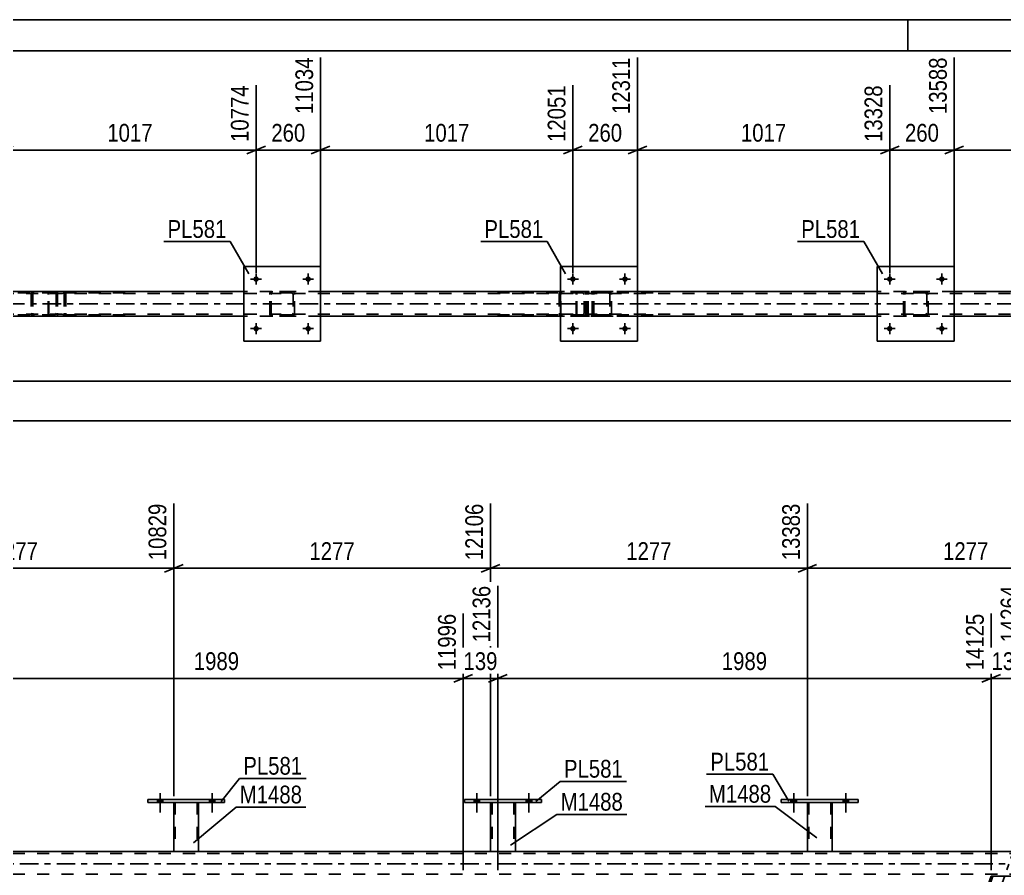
# Model space of a CAD drawing. Header units: millimetres. Extents: x 0 to 841, y 0 to 594.
# Drawn here: x 487.8 to 646.5, y 456 to 594 of the extents above; entities that cross this region are included whole.
import ezdxf

# ---------------------------------------------------------------- set-up
doc = ezdxf.new("R2010")
doc.units = ezdxf.units.MM
doc.linetypes.add('DXK_LINE_DOT2', pattern=[3.9198, 1.9599, -1.9599])
doc.linetypes.add('DXK_LINE_DOT3', pattern=[5.9187, 2.979, -0.9799, 0.9799, -0.9799])
doc.styles.add('Arial Narrow', font='ARIALN.TTF', dxfattribs={"height": 0.2})

# ---------------------------------------------------------------- blocks, each defined once
blk = doc.blocks.new('Unknown-814521729-1135')
at = {"color": 5, "linetype": 'Continuous'}
for p, q in [((841, 594), (0, 594)), ((631, 589), (631, 594)), ((836, 589), (5, 589))]:
    blk.add_line(p, q, dxfattribs=at)
blk = doc.blocks.new('Part-814521729-5058 - 4986')
at = {"color": 7, "linetype": 'DXK_LINE_DOT2'}
for p, q in [((492.38, 549.87), (492.36, 549.69)), ((492.36, 546.65), (492.36, 549.69)), ((492.44, 550.03), (492.38, 549.87)), ((492.52, 550.13), (492.44, 550.03)), ((492.49, 549.69), (492.5, 549.78)), ((492.49, 546.65), (492.49, 549.69)), ((492.5, 549.78), (492.53, 549.86)), ((492.63, 550.17), (492.52, 550.13)), ((492.53, 549.86), (492.58, 549.91)), ((492.58, 549.91), (492.63, 549.93)), ((504.78, 550.17), (492.63, 550.17)), ((504.78, 549.93), (492.63, 549.93)), ((493.9, 549.93), (493.9, 550.17)), ((494.91, 550.13), (494.72, 550.17)), ((494.72, 549.93), (494.82, 549.91)), ((494.82, 549.91), (494.9, 549.86)), ((494.9, 549.86), (494.95, 549.78)), ((494.95, 549.78), (494.97, 549.69)), ((494.97, 549.69), (494.97, 546.65)), ((495.19, 549.82), (495.18, 549.87)), ((495.22, 549.69), (495.19, 549.82)), ((495.22, 549.69), (495.22, 546.65)), ((492.36, 546.65), (492.38, 546.46)), ((492.38, 546.46), (492.44, 546.31)), ((492.44, 546.31), (492.52, 546.2)), ((492.5, 546.55), (492.49, 546.65)), ((492.53, 546.48), (492.5, 546.55)), ((492.52, 546.2), (492.63, 546.17)), ((492.58, 546.42), (492.53, 546.48)), ((492.63, 546.41), (492.58, 546.42)), ((504.78, 546.41), (492.63, 546.41)), ((504.78, 546.17), (492.63, 546.17)), ((493.9, 546.17), (493.9, 546.41)), ((494.82, 546.42), (494.72, 546.41)), ((494.72, 546.17), (494.91, 546.2)), ((494.9, 546.48), (494.82, 546.42)), ((494.95, 546.55), (494.9, 546.48)), ((494.97, 546.65), (494.95, 546.55)), ((495.18, 546.46), (495.2, 546.56)), ((495.2, 546.56), (495.22, 546.65))]:
    blk.add_line(p, q, dxfattribs=at)
blk.add_arc((494.73, 549.67), 0.492, 23.8494, 68.8059, dxfattribs=at)
blk = doc.blocks.new('Part-814521729-5015 - 4986')
at = {"color": 7, "linetype": 'DXK_LINE_DOT2'}
for p, q in [((757.31, 549.85), (94.93, 549.85)), ((536.3, 550.17), (523.9, 550.17)), ((587.38, 550.17), (574.98, 550.17)), ((638.46, 550.17), (626.06, 550.17)), ((757.31, 546.49), (94.93, 546.49)), ((536.3, 546.17), (523.9, 546.17)), ((587.38, 546.17), (574.98, 546.17)), ((638.46, 546.17), (626.06, 546.17))]:
    blk.add_line(p, q, dxfattribs=at)
at = {"color": 2, "linetype": 'Continuous'}
for p, q in [((523.9, 550.17), (485.22, 550.17)), ((574.98, 550.17), (536.3, 550.17)), ((626.06, 550.17), (587.38, 550.17)), ((677.15, 550.17), (638.46, 550.17)), ((523.9, 546.17), (485.22, 546.17)), ((574.98, 546.17), (536.3, 546.17)), ((626.06, 546.17), (587.38, 546.17)), ((677.15, 546.17), (638.46, 546.17))]:
    blk.add_line(p, q, dxfattribs=at)
at = {"color": 7, "linetype": 'DXK_LINE_DOT3'}
blk.add_line((94.93, 548.17), (757.31, 548.17), dxfattribs=at)
blk = doc.blocks.new('Bolt-814521729-5160 - 4986')
at = {"linetype": 'Continuous'}
for points in [[(628.5, 552.17, -1), (627.62, 552.17, -1)], [(636.9, 552.17, -1), (636.02, 552.17, -1)]]:
    blk.add_hatch(color=1, dxfattribs=at).paths.add_polyline_path(points)
at = {"color": 1, "linetype": 'Continuous'}
for p, q in [((628.06, 553.05), (628.06, 551.29)), ((636.46, 553.05), (636.46, 551.29)), ((627.18, 552.17), (628.94, 552.17)), ((635.58, 552.17), (637.34, 552.17))]:
    blk.add_line(p, q, dxfattribs=at)
blk = doc.blocks.new('Bolt-814521729-5163 - 4986')
at = {"linetype": 'Continuous'}
for points in [[(577.42, 544.17, -1), (576.54, 544.17, -1)], [(585.82, 544.17, -1), (584.94, 544.17, -1)]]:
    blk.add_hatch(color=1, dxfattribs=at).paths.add_polyline_path(points)
at = {"color": 1, "linetype": 'Continuous'}
for p, q in [((576.98, 545.05), (576.98, 543.29)), ((585.38, 545.05), (585.38, 543.29)), ((576.1, 544.17), (577.86, 544.17)), ((584.5, 544.17), (586.26, 544.17))]:
    blk.add_line(p, q, dxfattribs=at)
blk = doc.blocks.new('Part-814521729-5085 - 4986')
at = {"color": 7, "linetype": 'DXK_LINE_DOT2'}
for p, q in [((578.53, 550.17), (563.54, 550.17)), ((578.53, 549.93), (563.54, 549.93)), ((574.81, 549.82), (574.78, 549.69)), ((574.78, 549.69), (574.78, 546.65)), ((574.82, 549.87), (574.81, 549.82)), ((575.04, 549.69), (575.06, 549.78)), ((575.04, 546.65), (575.04, 549.69)), ((575.06, 549.78), (575.11, 549.86)), ((575.29, 550.17), (575.1, 550.13)), ((575.11, 549.86), (575.19, 549.91)), ((575.19, 549.91), (575.29, 549.93)), ((578.72, 550.13), (578.53, 550.17)), ((578.53, 549.93), (578.63, 549.91)), ((578.63, 549.91), (578.71, 549.86)), ((578.71, 549.86), (578.76, 549.78)), ((578.76, 549.78), (578.78, 549.69)), ((578.78, 546.65), (578.78, 549.69)), ((579.04, 549.69), (579, 549.87)), ((579.04, 546.65), (579.04, 549.69)), ((578.53, 546.41), (563.54, 546.41)), ((578.53, 546.17), (563.54, 546.17)), ((574.78, 546.65), (574.8, 546.56)), ((574.8, 546.56), (574.82, 546.46)), ((575.06, 546.55), (575.04, 546.65)), ((575.11, 546.48), (575.06, 546.55)), ((575.1, 546.2), (575.29, 546.17)), ((575.19, 546.42), (575.11, 546.48)), ((575.29, 546.41), (575.19, 546.42)), ((578.63, 546.42), (578.53, 546.41)), ((578.53, 546.17), (578.72, 546.2)), ((578.71, 546.48), (578.63, 546.42)), ((578.76, 546.55), (578.71, 546.48)), ((578.78, 546.65), (578.76, 546.55)), ((579, 546.46), (579.04, 546.65))]:
    blk.add_line(p, q, dxfattribs=at)
for centre, start, end in [((575.27, 549.67), 110.7583, 155.68), ((578.55, 549.67), 24.32, 69.2417), ((575.27, 546.67), 204.32, 249.2417), ((578.55, 546.67), 290.7583, 335.68)]:
    blk.add_arc(centre, 0.496, start, end, dxfattribs=at)
blk = doc.blocks.new('Part-814521729-5089 - 4986')
at = {"color": 7, "linetype": 'DXK_LINE_DOT2'}
for p, q in [((577.51, 549.87), (577.49, 549.69)), ((577.49, 546.65), (577.49, 549.69)), ((577.57, 550.03), (577.51, 549.87)), ((577.66, 550.13), (577.57, 550.03)), ((577.63, 549.69), (577.64, 549.78)), ((577.63, 546.65), (577.63, 549.69)), ((577.64, 549.78), (577.67, 549.86)), ((577.76, 550.17), (577.66, 550.13)), ((577.67, 549.86), (577.71, 549.91)), ((577.71, 549.91), (577.76, 549.93)), ((589.92, 550.17), (577.76, 550.17)), ((589.92, 549.93), (577.76, 549.93)), ((579.04, 549.93), (579.04, 550.17)), ((580.05, 550.13), (579.85, 550.17)), ((579.85, 549.93), (579.95, 549.91)), ((579.95, 549.91), (580.03, 549.86)), ((580.03, 549.86), (580.09, 549.78)), ((580.09, 549.78), (580.1, 549.69)), ((580.1, 546.65), (580.1, 549.69)), ((580.36, 549.69), (580.32, 549.87)), ((580.36, 546.65), (580.36, 549.69)), ((577.49, 546.65), (577.51, 546.46)), ((577.51, 546.46), (577.57, 546.31)), ((577.57, 546.31), (577.66, 546.2)), ((577.64, 546.55), (577.63, 546.65)), ((577.67, 546.48), (577.64, 546.55)), ((577.66, 546.2), (577.76, 546.17)), ((577.71, 546.42), (577.67, 546.48)), ((577.76, 546.41), (577.71, 546.42)), ((589.92, 546.41), (577.76, 546.41)), ((589.92, 546.17), (577.76, 546.17)), ((579.04, 546.17), (579.04, 546.41)), ((579.95, 546.42), (579.85, 546.41)), ((579.85, 546.17), (580.05, 546.2)), ((580.03, 546.48), (579.95, 546.42)), ((580.09, 546.55), (580.03, 546.48)), ((580.1, 546.65), (580.09, 546.55)), ((580.32, 546.46), (580.36, 546.65))]:
    blk.add_line(p, q, dxfattribs=at)
for centre, start, end in [((579.87, 549.67), 23.8494, 68.8059), ((579.87, 546.66), 291.1941, 336.1506)]:
    blk.add_arc(centre, 0.492, start, end, dxfattribs=at)
blk = doc.blocks.new('Part-814521729-5098 - 4986')
at = {"color": 7, "linetype": 'DXK_LINE_DOT2'}
for p, q in [((493.39, 550.17), (478.4, 550.17)), ((493.39, 549.93), (478.4, 549.93)), ((489.68, 549.82), (489.65, 549.69)), ((489.65, 549.69), (489.65, 546.65)), ((489.69, 549.87), (489.68, 549.82)), ((489.9, 549.69), (489.92, 549.78)), ((489.9, 549.69), (489.9, 546.65)), ((489.92, 549.78), (489.98, 549.86)), ((490.16, 550.17), (489.96, 550.13)), ((489.98, 549.86), (490.06, 549.91)), ((490.06, 549.91), (490.16, 549.93)), ((493.59, 550.13), (493.39, 550.17)), ((493.39, 549.93), (493.49, 549.91)), ((493.49, 549.91), (493.57, 549.86)), ((493.57, 549.86), (493.63, 549.78)), ((493.63, 549.78), (493.65, 549.69)), ((493.65, 549.69), (493.65, 546.65)), ((493.88, 549.82), (493.87, 549.87)), ((493.9, 549.69), (493.88, 549.82)), ((493.9, 549.69), (493.9, 546.65)), ((493.39, 546.41), (478.4, 546.41)), ((493.39, 546.17), (478.4, 546.17)), ((489.65, 546.65), (489.67, 546.56)), ((489.67, 546.56), (489.69, 546.46)), ((489.92, 546.55), (489.9, 546.65)), ((489.98, 546.48), (489.92, 546.55)), ((489.96, 546.2), (490.16, 546.17)), ((490.06, 546.42), (489.98, 546.48)), ((490.16, 546.41), (490.06, 546.42)), ((493.49, 546.42), (493.39, 546.41)), ((493.39, 546.17), (493.59, 546.2)), ((493.57, 546.48), (493.49, 546.42)), ((493.63, 546.55), (493.57, 546.48)), ((493.65, 546.65), (493.63, 546.55)), ((493.87, 546.46), (493.89, 546.56)), ((493.89, 546.56), (493.9, 546.65))]:
    blk.add_line(p, q, dxfattribs=at)
for centre, start, end in [((490.14, 549.67), 110.7583, 155.68), ((493.41, 549.67), 24.32, 69.2417), ((490.14, 546.67), 204.32, 249.2417)]:
    blk.add_arc(centre, 0.496, start, end, dxfattribs=at)
blk = doc.blocks.new('Part-814521729-5120 - 4986')
at = {"color": 7, "linetype": 'DXK_LINE_DOT2'}
for p, q in [((579.18, 549.69), (579.22, 549.87)), ((579.22, 549.87), (579.18, 549.69)), ((579.18, 546.65), (579.18, 549.69)), ((579.42, 549.69), (579.44, 549.78)), ((579.42, 546.65), (579.42, 549.69)), ((579.44, 549.78), (579.49, 549.86)), ((579.48, 550.13), (579.66, 550.17)), ((579.66, 550.17), (579.48, 550.13)), ((579.49, 549.86), (579.57, 549.91)), ((579.57, 549.91), (579.66, 549.93)), ((582.7, 550.17), (579.66, 550.17)), ((582.7, 549.93), (579.66, 549.93)), ((582.7, 550.17), (582.89, 550.13)), ((582.89, 550.13), (582.7, 550.17)), ((582.7, 549.93), (582.8, 549.91)), ((582.8, 549.91), (582.87, 549.86)), ((582.87, 549.86), (582.93, 549.78)), ((582.93, 549.78), (582.94, 549.69)), ((582.94, 549.69), (582.94, 546.65)), ((583.15, 549.87), (583.18, 549.69)), ((583.18, 549.69), (583.15, 549.87)), ((583.18, 546.65), (583.18, 549.69)), ((579.22, 546.46), (579.18, 546.65)), ((579.18, 546.65), (579.22, 546.46)), ((579.44, 546.55), (579.42, 546.65)), ((579.49, 546.48), (579.44, 546.55)), ((579.66, 546.17), (579.48, 546.2)), ((579.48, 546.2), (579.66, 546.17)), ((579.57, 546.42), (579.49, 546.48)), ((579.66, 546.41), (579.57, 546.42)), ((582.7, 546.41), (579.66, 546.41)), ((582.7, 546.17), (579.66, 546.17)), ((582.8, 546.42), (582.7, 546.41)), ((582.89, 546.2), (582.7, 546.17)), ((582.7, 546.17), (582.89, 546.2)), ((582.87, 546.48), (582.8, 546.42)), ((582.93, 546.55), (582.87, 546.48)), ((582.94, 546.65), (582.93, 546.55)), ((583.18, 546.65), (583.15, 546.46)), ((583.15, 546.46), (583.18, 546.65))]:
    blk.add_line(p, q, dxfattribs=at)
at = {"color": 7, "linetype": 'DXK_LINE_DOT3'}
blk.add_line((581.18, 548.17), (581.18, 548.17), dxfattribs=at)
at = {"color": 7, "linetype": 'DXK_LINE_DOT2'}
for centre, start, end in [((579.66, 549.69), 112.5, 157.5), ((579.66, 549.69), 112.5, 157.5), ((582.7, 549.69), 22.5, 67.5), ((582.7, 549.69), 22.5, 67.5), ((579.66, 546.65), 202.5, 247.5), ((579.66, 546.65), 202.5, 247.5), ((582.7, 546.65), 292.5, 337.5), ((582.7, 546.65), 292.5, 337.5)]:
    blk.add_arc(centre, 0.48, start, end, dxfattribs=at)
blk = doc.blocks.new('Bolt-814521729-5161 - 4986')
at = {"linetype": 'Continuous'}
for points in [[(628.5, 544.17, -1), (627.62, 544.17, -1)], [(636.9, 544.17, -1), (636.02, 544.17, -1)]]:
    blk.add_hatch(color=1, dxfattribs=at).paths.add_polyline_path(points)
at = {"color": 1, "linetype": 'Continuous'}
for p, q in [((628.06, 545.05), (628.06, 543.29)), ((636.46, 545.05), (636.46, 543.29)), ((627.18, 544.17), (628.94, 544.17)), ((635.58, 544.17), (637.34, 544.17))]:
    blk.add_line(p, q, dxfattribs=at)
blk = doc.blocks.new('Part-814521729-5113 - 4986')
at = {"color": 2, "linetype": 'Continuous'}
for p, q in [((626.06, 554.17), (626.06, 542.17)), ((626.06, 554.17), (638.46, 554.17)), ((638.46, 554.17), (638.46, 542.17)), ((626.06, 542.17), (638.46, 542.17))]:
    blk.add_line(p, q, dxfattribs=at)
blk = doc.blocks.new('Part-814521729-5114 - 4986')
at = {"color": 7, "linetype": 'DXK_LINE_DOT2'}
for p, q in [((630.26, 549.69), (630.3, 549.87)), ((630.3, 549.87), (630.26, 549.69)), ((630.26, 546.65), (630.26, 549.69)), ((630.5, 549.69), (630.52, 549.78)), ((630.5, 546.65), (630.5, 549.69)), ((630.52, 549.78), (630.58, 549.86)), ((630.56, 550.13), (630.74, 550.17)), ((630.74, 550.17), (630.56, 550.13)), ((630.58, 549.86), (630.65, 549.91)), ((630.65, 549.91), (630.74, 549.93)), ((633.78, 550.17), (630.74, 550.17)), ((633.78, 549.93), (630.74, 549.93)), ((633.78, 550.17), (633.97, 550.13)), ((633.97, 550.13), (633.78, 550.17)), ((633.78, 549.93), (633.88, 549.91)), ((633.88, 549.91), (633.95, 549.86)), ((633.95, 549.86), (634.01, 549.78)), ((634.01, 549.78), (634.02, 549.69)), ((634.02, 549.69), (634.02, 546.65)), ((634.23, 549.87), (634.26, 549.69)), ((634.26, 549.69), (634.23, 549.87)), ((634.26, 546.65), (634.26, 549.69)), ((630.3, 546.46), (630.26, 546.65)), ((630.26, 546.65), (630.3, 546.46)), ((630.52, 546.55), (630.5, 546.65)), ((630.58, 546.48), (630.52, 546.55)), ((630.74, 546.17), (630.56, 546.2)), ((630.56, 546.2), (630.74, 546.17)), ((630.65, 546.42), (630.58, 546.48)), ((630.74, 546.41), (630.65, 546.42)), ((633.78, 546.41), (630.74, 546.41)), ((633.78, 546.17), (630.74, 546.17)), ((633.88, 546.42), (633.78, 546.41)), ((633.97, 546.2), (633.78, 546.17)), ((633.78, 546.17), (633.97, 546.2)), ((633.95, 546.48), (633.88, 546.42)), ((634.01, 546.55), (633.95, 546.48)), ((634.02, 546.65), (634.01, 546.55)), ((634.26, 546.65), (634.23, 546.46)), ((634.23, 546.46), (634.26, 546.65))]:
    blk.add_line(p, q, dxfattribs=at)
at = {"color": 7, "linetype": 'DXK_LINE_DOT3'}
blk.add_line((632.26, 548.17), (632.26, 548.17), dxfattribs=at)
at = {"color": 7, "linetype": 'DXK_LINE_DOT2'}
for centre, start, end in [((630.74, 549.69), 112.5, 157.5), ((630.74, 549.69), 112.5, 157.5), ((633.78, 549.69), 22.5, 67.5), ((633.78, 549.69), 22.5, 67.5), ((630.74, 546.65), 202.5, 247.5), ((630.74, 546.65), 202.5, 247.5), ((633.78, 546.65), 292.5, 337.5), ((633.78, 546.65), 292.5, 337.5)]:
    blk.add_arc(centre, 0.48, start, end, dxfattribs=at)
blk = doc.blocks.new('Bolt-814521729-5162 - 4986')
at = {"linetype": 'Continuous'}
for points in [[(577.42, 552.17, -1), (576.54, 552.17, -1)], [(585.82, 552.17, -1), (584.94, 552.17, -1)]]:
    blk.add_hatch(color=1, dxfattribs=at).paths.add_polyline_path(points)
at = {"color": 1, "linetype": 'Continuous'}
for p, q in [((576.98, 553.05), (576.98, 551.29)), ((585.38, 553.05), (585.38, 551.29)), ((576.1, 552.17), (577.86, 552.17)), ((584.5, 552.17), (586.26, 552.17))]:
    blk.add_line(p, q, dxfattribs=at)
blk = doc.blocks.new('Part-814521729-5119 - 4986')
at = {"color": 2, "linetype": 'Continuous'}
for p, q in [((574.98, 554.17), (574.98, 542.17)), ((574.98, 554.17), (587.38, 554.17)), ((587.38, 554.17), (587.38, 542.17)), ((574.98, 542.17), (587.38, 542.17))]:
    blk.add_line(p, q, dxfattribs=at)
blk = doc.blocks.new('Part-814521729-5125 - 4986')
at = {"color": 2, "linetype": 'Continuous'}
for p, q in [((523.9, 554.17), (523.9, 542.17)), ((523.9, 554.17), (536.3, 554.17)), ((536.3, 554.17), (536.3, 542.17)), ((523.9, 542.17), (536.3, 542.17))]:
    blk.add_line(p, q, dxfattribs=at)
blk = doc.blocks.new('Part-814521729-5172 - 4986')
at = {"color": 7, "linetype": 'DXK_LINE_DOT2'}
for p, q in [((528.1, 549.69), (528.14, 549.87)), ((528.14, 549.87), (528.1, 549.69)), ((528.1, 546.65), (528.1, 549.69)), ((528.34, 549.69), (528.36, 549.78)), ((528.34, 546.65), (528.34, 549.69)), ((528.36, 549.78), (528.41, 549.86)), ((528.4, 550.13), (528.58, 550.17)), ((528.58, 550.17), (528.4, 550.13)), ((528.41, 549.86), (528.49, 549.91)), ((528.49, 549.91), (528.58, 549.93)), ((531.62, 550.17), (528.58, 550.17)), ((531.62, 549.93), (528.58, 549.93)), ((531.62, 550.17), (531.81, 550.13)), ((531.81, 550.13), (531.62, 550.17)), ((531.62, 549.93), (531.72, 549.91)), ((531.72, 549.91), (531.79, 549.86)), ((531.79, 549.86), (531.85, 549.78)), ((531.85, 549.78), (531.86, 549.69)), ((531.86, 549.69), (531.86, 546.65)), ((532.07, 549.87), (532.1, 549.69)), ((532.1, 549.69), (532.07, 549.87)), ((532.1, 546.65), (532.1, 549.69)), ((528.14, 546.46), (528.1, 546.65)), ((528.1, 546.65), (528.14, 546.46)), ((528.36, 546.55), (528.34, 546.65)), ((528.41, 546.48), (528.36, 546.55)), ((528.58, 546.17), (528.4, 546.2)), ((528.4, 546.2), (528.58, 546.17)), ((528.49, 546.42), (528.41, 546.48)), ((528.58, 546.41), (528.49, 546.42)), ((531.62, 546.41), (528.58, 546.41)), ((531.62, 546.17), (528.58, 546.17)), ((531.72, 546.42), (531.62, 546.41)), ((531.81, 546.2), (531.62, 546.17)), ((531.62, 546.17), (531.81, 546.2)), ((531.79, 546.48), (531.72, 546.42)), ((531.85, 546.55), (531.79, 546.48)), ((531.86, 546.65), (531.85, 546.55)), ((532.1, 546.65), (532.07, 546.46)), ((532.07, 546.46), (532.1, 546.65))]:
    blk.add_line(p, q, dxfattribs=at)
at = {"color": 7, "linetype": 'DXK_LINE_DOT3'}
blk.add_line((530.1, 548.17), (530.1, 548.17), dxfattribs=at)
at = {"color": 7, "linetype": 'DXK_LINE_DOT2'}
for centre, start, end in [((528.58, 549.69), 112.5, 157.5), ((528.58, 549.69), 112.5, 157.5), ((531.62, 549.69), 22.5, 67.5), ((531.62, 549.69), 22.5, 67.5), ((528.58, 546.65), 202.5, 247.5), ((528.58, 546.65), 202.5, 247.5), ((531.62, 546.65), 292.5, 337.5), ((531.62, 546.65), 292.5, 337.5)]:
    blk.add_arc(centre, 0.48, start, end, dxfattribs=at)
blk = doc.blocks.new('Bolt-814521729-5208 - 4986')
at = {"linetype": 'Continuous'}
for points in [[(526.34, 552.17, -1), (525.46, 552.17, -1)], [(534.74, 552.17, -1), (533.86, 552.17, -1)]]:
    blk.add_hatch(color=1, dxfattribs=at).paths.add_polyline_path(points)
at = {"color": 1, "linetype": 'Continuous'}
for p, q in [((525.9, 553.05), (525.9, 551.29)), ((534.3, 553.05), (534.3, 551.29)), ((525.02, 552.17), (526.78, 552.17)), ((533.42, 552.17), (535.18, 552.17))]:
    blk.add_line(p, q, dxfattribs=at)
blk = doc.blocks.new('Bolt-814521729-5209 - 4986')
at = {"linetype": 'Continuous'}
for points in [[(526.34, 544.17, -1), (525.46, 544.17, -1)], [(534.74, 544.17, -1), (533.86, 544.17, -1)]]:
    blk.add_hatch(color=1, dxfattribs=at).paths.add_polyline_path(points)
at = {"color": 1, "linetype": 'Continuous'}
for p, q in [((525.9, 545.05), (525.9, 543.29)), ((534.3, 545.05), (534.3, 543.29)), ((525.02, 544.17), (526.78, 544.17)), ((533.42, 544.17), (535.18, 544.17))]:
    blk.add_line(p, q, dxfattribs=at)
blk = doc.blocks.new('Bolt-814521729-3288 - 3269')
at = {"linetype": 'Continuous'}
for points in [[(612.14, 467.76), (613.02, 467.76), (613.02, 468.24), (612.14, 468.24)], [(620.54, 467.76), (621.42, 467.76), (621.42, 468.24), (620.54, 468.24)]]:
    blk.add_hatch(color=1, dxfattribs=at).paths.add_polyline_path(points)
at = {"color": 1, "linetype": 'Continuous'}
for p, q in [((612.58, 469.24), (612.58, 466.12)), ((620.98, 469.24), (620.98, 466.12)), ((612.14, 468.24), (612.14, 467.76)), ((613.02, 468.24), (613.02, 467.76)), ((620.54, 468.24), (620.54, 467.76)), ((621.42, 468.24), (621.42, 467.76))]:
    blk.add_line(p, q, dxfattribs=at)
blk = doc.blocks.new('Bolt-814521729-3289 - 3269')
at = {"linetype": 'Continuous'}
for points in [[(612.14, 467.76), (613.02, 467.76), (613.02, 468.24), (612.14, 468.24)], [(620.54, 467.76), (621.42, 467.76), (621.42, 468.24), (620.54, 468.24)]]:
    blk.add_hatch(color=1, dxfattribs=at).paths.add_polyline_path(points)
at = {"color": 1, "linetype": 'Continuous'}
for p, q in [((612.58, 469.24), (612.58, 466.12)), ((620.98, 469.24), (620.98, 466.12)), ((612.14, 468.24), (612.14, 467.76)), ((613.02, 468.24), (613.02, 467.76)), ((620.54, 468.24), (620.54, 467.76)), ((621.42, 468.24), (621.42, 467.76))]:
    blk.add_line(p, q, dxfattribs=at)
blk = doc.blocks.new('Bolt-814521729-3290 - 3269')
at = {"linetype": 'Continuous'}
for points in [[(561.06, 467.76), (561.94, 467.76), (561.94, 468.24), (561.06, 468.24)], [(569.46, 467.76), (570.34, 467.76), (570.34, 468.24), (569.46, 468.24)]]:
    blk.add_hatch(color=1, dxfattribs=at).paths.add_polyline_path(points)
at = {"color": 1, "linetype": 'Continuous'}
for p, q in [((561.5, 469.24), (561.5, 466.12)), ((569.9, 469.24), (569.9, 466.12)), ((561.06, 468.24), (561.06, 467.76)), ((561.94, 468.24), (561.94, 467.76)), ((569.46, 468.24), (569.46, 467.76)), ((570.34, 468.24), (570.34, 467.76))]:
    blk.add_line(p, q, dxfattribs=at)
blk = doc.blocks.new('Bolt-814521729-3291 - 3269')
at = {"linetype": 'Continuous'}
for points in [[(561.06, 467.76), (561.94, 467.76), (561.94, 468.24), (561.06, 468.24)], [(569.46, 467.76), (570.34, 467.76), (570.34, 468.24), (569.46, 468.24)]]:
    blk.add_hatch(color=1, dxfattribs=at).paths.add_polyline_path(points)
at = {"color": 1, "linetype": 'Continuous'}
for p, q in [((561.5, 469.24), (561.5, 466.12)), ((569.9, 469.24), (569.9, 466.12)), ((561.06, 468.24), (561.06, 467.76)), ((561.94, 468.24), (561.94, 467.76)), ((569.46, 468.24), (569.46, 467.76)), ((570.34, 468.24), (570.34, 467.76))]:
    blk.add_line(p, q, dxfattribs=at)
blk = doc.blocks.new('Bolt-814521729-3292 - 3269')
at = {"linetype": 'Continuous'}
for points in [[(509.98, 467.76), (510.86, 467.76), (510.86, 468.24), (509.98, 468.24)], [(518.38, 467.76), (519.26, 467.76), (519.26, 468.24), (518.38, 468.24)]]:
    blk.add_hatch(color=1, dxfattribs=at).paths.add_polyline_path(points)
at = {"color": 1, "linetype": 'Continuous'}
for p, q in [((510.42, 469.24), (510.42, 466.12)), ((518.82, 469.24), (518.82, 466.12)), ((509.98, 468.24), (509.98, 467.76)), ((510.86, 468.24), (510.86, 467.76)), ((518.38, 468.24), (518.38, 467.76)), ((519.26, 468.24), (519.26, 467.76))]:
    blk.add_line(p, q, dxfattribs=at)
blk = doc.blocks.new('Bolt-814521729-3293 - 3269')
at = {"linetype": 'Continuous'}
for points in [[(509.98, 467.76), (510.86, 467.76), (510.86, 468.24), (509.98, 468.24)], [(518.38, 467.76), (519.26, 467.76), (519.26, 468.24), (518.38, 468.24)]]:
    blk.add_hatch(color=1, dxfattribs=at).paths.add_polyline_path(points)
at = {"color": 1, "linetype": 'Continuous'}
for p, q in [((510.42, 469.24), (510.42, 466.12)), ((518.82, 469.24), (518.82, 466.12)), ((509.98, 468.24), (509.98, 467.76)), ((510.86, 468.24), (510.86, 467.76)), ((518.38, 468.24), (518.38, 467.76)), ((519.26, 468.24), (519.26, 467.76))]:
    blk.add_line(p, q, dxfattribs=at)
blk = doc.blocks.new('Part-814521729-3419 - 3269')
at = {"color": 2, "linetype": 'Continuous'}
for p, q in [((610.58, 468.24), (622.98, 468.24)), ((610.58, 467.76), (610.58, 468.24)), ((622.98, 467.76), (610.58, 467.76)), ((622.98, 468.24), (622.98, 467.76))]:
    blk.add_line(p, q, dxfattribs=at)
blk = doc.blocks.new('Part-814521729-3424 - 3269')
at = {"color": 2, "linetype": 'Continuous'}
for p, q in [((614.78, 467.76), (614.78, 459.85)), ((618.78, 459.85), (618.78, 467.76)), ((614.78, 459.85), (618.78, 459.85))]:
    blk.add_line(p, q, dxfattribs=at)
at = {"color": 7, "linetype": 'DXK_LINE_DOT2'}
for p, q in [((614.78, 467.76), (618.78, 467.76)), ((614.78, 467.76), (614.78, 467.76)), ((614.78, 467.76), (614.78, 467.76)), ((615.02, 467.76), (615.02, 459.85)), ((618.54, 467.76), (618.54, 459.85)), ((618.78, 467.76), (618.78, 467.76)), ((618.78, 467.76), (618.78, 467.76)), ((618.48, 459.85), (618.52, 459.85)), ((618.48, 459.85), (618.52, 459.85)), ((618.52, 459.85), (618.54, 459.85)), ((618.52, 459.85), (618.54, 459.85))]:
    blk.add_line(p, q, dxfattribs=at)
blk = doc.blocks.new('Part-814521729-3732 - 3269')
at = {"color": 7, "linetype": 'DXK_LINE_DOT3'}
blk.add_line((599.02, 325.23), (649.98, 465.25), dxfattribs=at)
at = {"color": 7, "linetype": 'DXK_LINE_DOT2'}
for p, q in [((644.69, 455.85), (600.57, 334.63)), ((648.43, 455.85), (604.31, 334.63)), ((648.69, 455.85), (647.14, 451.6)), ((600.31, 334.63), (602.07, 339.45)), ((606.32, 339.45), (604.57, 334.63)), ((604.57, 334.63), (600.31, 334.63))]:
    blk.add_line(p, q, dxfattribs=at)
at = {"color": 2, "linetype": 'Continuous'}
for p, q in [((644.43, 455.85), (602.07, 339.45)), ((648.69, 455.85), (644.43, 455.85)), ((647.14, 451.6), (606.32, 339.45))]:
    blk.add_line(p, q, dxfattribs=at)
blk = doc.blocks.new('Part-814521729-3429 - 3269')
at = {"color": 2, "linetype": 'Continuous'}
for p, q in [((559.5, 468.24), (571.9, 468.24)), ((559.5, 467.76), (559.5, 468.24)), ((571.9, 467.76), (559.5, 467.76)), ((571.9, 468.24), (571.9, 467.76))]:
    blk.add_line(p, q, dxfattribs=at)
blk = doc.blocks.new('Part-814521729-3434 - 3269')
at = {"color": 2, "linetype": 'Continuous'}
for p, q in [((563.7, 467.76), (563.7, 459.85)), ((567.7, 459.85), (567.7, 467.76)), ((563.7, 459.85), (567.7, 459.85))]:
    blk.add_line(p, q, dxfattribs=at)
at = {"color": 7, "linetype": 'DXK_LINE_DOT2'}
for p, q in [((563.7, 467.76), (567.7, 467.76)), ((563.7, 467.76), (563.7, 467.76)), ((563.7, 467.76), (563.7, 467.76)), ((563.94, 467.76), (563.94, 459.85)), ((567.46, 467.76), (567.46, 459.85)), ((567.7, 467.76), (567.7, 467.76)), ((567.7, 467.76), (567.7, 467.76)), ((567.4, 459.85), (567.44, 459.85)), ((567.4, 459.85), (567.44, 459.85)), ((567.44, 459.85), (567.46, 459.85)), ((567.44, 459.85), (567.46, 459.85))]:
    blk.add_line(p, q, dxfattribs=at)
blk = doc.blocks.new('Part-814521729-3439 - 3269')
at = {"color": 2, "linetype": 'Continuous'}
for p, q in [((508.42, 468.24), (520.82, 468.24)), ((508.42, 467.76), (508.42, 468.24)), ((520.82, 467.76), (508.42, 467.76)), ((520.82, 468.24), (520.82, 467.76))]:
    blk.add_line(p, q, dxfattribs=at)
blk = doc.blocks.new('Part-814521729-3444 - 3269')
at = {"color": 2, "linetype": 'Continuous'}
for p, q in [((512.62, 467.76), (512.62, 459.85)), ((516.62, 459.85), (516.62, 467.76)), ((512.62, 459.85), (516.62, 459.85))]:
    blk.add_line(p, q, dxfattribs=at)
at = {"color": 7, "linetype": 'DXK_LINE_DOT2'}
for p, q in [((512.62, 467.76), (516.62, 467.76)), ((512.62, 467.76), (512.62, 467.76)), ((512.62, 467.76), (512.62, 467.76)), ((512.86, 467.76), (512.86, 459.85)), ((516.38, 467.76), (516.38, 459.85)), ((516.62, 467.76), (516.62, 467.76)), ((516.62, 467.76), (516.62, 467.76)), ((516.32, 459.85), (516.36, 459.85)), ((516.32, 459.85), (516.36, 459.85)), ((516.36, 459.85), (516.38, 459.85)), ((516.36, 459.85), (516.38, 459.85))]:
    blk.add_line(p, q, dxfattribs=at)
blk = doc.blocks.new('Part-814521729-3675 - 3269')
at = {"color": 7, "linetype": 'DXK_LINE_DOT2'}
for p, q in [((743.42, 459.53), (79.44, 459.53)), ((516.62, 459.85), (512.62, 459.85)), ((567.7, 459.85), (563.7, 459.85)), ((618.78, 459.85), (614.78, 459.85)), ((743.42, 456.17), (79.44, 456.17))]:
    blk.add_line(p, q, dxfattribs=at)
at = {"color": 2, "linetype": 'Continuous'}
for p, q in [((512.62, 459.85), (465.54, 459.85)), ((563.7, 459.85), (516.62, 459.85)), ((614.78, 459.85), (567.7, 459.85)), ((665.86, 459.85), (618.78, 459.85))]:
    blk.add_line(p, q, dxfattribs=at)
at = {"color": 7, "linetype": 'DXK_LINE_DOT3'}
blk.add_line((79.44, 457.85), (743.42, 457.85), dxfattribs=at)
blk = doc.blocks.new('StraightDimension-814521729-5855 - 4986')
at = {"color": 7, "linetype": 'Continuous'}
blk.add_line((94.29, 529.32), (795.07, 529.32), dxfattribs=at)
blk = doc.blocks.new('StraightDimension-814521729-9753 - 4986')
at = {"color": 7, "linetype": 'Continuous'}
for p, q in [((536.3, 551.17), (536.3, 587.92)), ((525.9, 553.17), (525.9, 583.42)), ((524.4, 572.38), (527.4, 573.58)), ((537.8, 573.58), (534.8, 572.38)), ((525.9, 572.98), (536.3, 572.98))]:
    blk.add_line(p, q, dxfattribs=at)
at = {"color": 0}
blk.add_wipeout([(534.45, 573.73), (534.45, 577.93), (527.76, 577.93), (527.76, 573.73)], dxfattribs=at)
at = {"color": 3, "style": 'Arial Narrow'}
blk.add_text('260', height=2.863, dxfattribs=at).set_placement((528.36, 574.33))
at = {"color": 0, "linetype": 'Continuous'}
blk.add_wipeout([(535.7, 588.52), (531.5, 588.52), (531.5, 578.18), (535.7, 578.18)], dxfattribs=at)
at = {"color": 3, "linetype": 'Continuous', "style": 'Arial Narrow'}
blk.add_text('11034', height=2.863, rotation=90.0002, dxfattribs=at).set_placement((535.1, 578.78))
blk = doc.blocks.new('StraightDimension-814521729-9754 - 4986')
at = {"color": 7, "linetype": 'Continuous'}
for p, q in [((485.22, 551.17), (485.22, 586.09)), ((525.9, 553.17), (525.9, 583.42)), ((486.72, 573.58), (483.72, 572.38)), ((524.4, 572.38), (527.4, 573.58)), ((485.22, 572.98), (525.9, 572.98))]:
    blk.add_line(p, q, dxfattribs=at)
at = {"color": 0, "linetype": 'Continuous'}
blk.add_wipeout([(525.3, 584.02), (521.1, 584.02), (521.1, 573.68), (525.3, 573.68)], dxfattribs=at)
at = {"color": 0}
blk.add_wipeout([(509.82, 573.73), (509.82, 577.93), (501.31, 577.93), (501.31, 573.73)], dxfattribs=at)
at = {"color": 3, "linetype": 'Continuous', "style": 'Arial Narrow'}
blk.add_text('10774', height=2.863, rotation=90.0002, dxfattribs=at).set_placement((524.7, 574.28))
at = {"color": 3, "style": 'Arial Narrow'}
blk.add_text('1017', height=2.863, dxfattribs=at).set_placement((501.91, 574.33))
blk = doc.blocks.new('StraightDimension-814521729-9130 - 4986')
at = {"color": 7, "linetype": 'Continuous'}
blk.add_line((94.93, 535.69), (794.43, 535.69), dxfattribs=at)
blk = doc.blocks.new('StraightDimension-814521729-9748 - 4986')
at = {"color": 7, "linetype": 'Continuous'}
for p, q in [((638.46, 551.17), (638.46, 587.92)), ((679.15, 553.17), (679.15, 583.42)), ((639.96, 573.58), (636.96, 572.38)), ((677.65, 572.38), (680.65, 573.58)), ((638.46, 572.98), (679.15, 572.98))]:
    blk.add_line(p, q, dxfattribs=at)
at = {"color": 0, "linetype": 'Continuous'}
blk.add_wipeout([(678.55, 584.02), (674.35, 584.02), (674.35, 573.68), (678.55, 573.68)], dxfattribs=at)
at = {"color": 0}
blk.add_wipeout([(663.06, 573.73), (663.06, 577.93), (654.55, 577.93), (654.55, 573.73)], dxfattribs=at)
at = {"color": 3, "linetype": 'Continuous', "style": 'Arial Narrow'}
blk.add_text('14605', height=2.863, rotation=90.0002, dxfattribs=at).set_placement((677.95, 574.28))
at = {"color": 3, "style": 'Arial Narrow'}
blk.add_text('1017', height=2.863, dxfattribs=at).set_placement((655.15, 574.33))
blk = doc.blocks.new('StraightDimension-814521729-9749 - 4986')
at = {"color": 7, "linetype": 'Continuous'}
for p, q in [((638.46, 551.17), (638.46, 587.92)), ((628.06, 553.17), (628.06, 583.42)), ((626.56, 572.38), (629.56, 573.58)), ((639.96, 573.58), (636.96, 572.38)), ((628.06, 572.98), (638.46, 572.98))]:
    blk.add_line(p, q, dxfattribs=at)
at = {"color": 0}
blk.add_wipeout([(636.61, 573.73), (636.61, 577.93), (629.92, 577.93), (629.92, 573.73)], dxfattribs=at)
at = {"color": 3, "style": 'Arial Narrow'}
blk.add_text('260', height=2.863, dxfattribs=at).set_placement((630.52, 574.33))
at = {"color": 0, "linetype": 'Continuous'}
blk.add_wipeout([(637.86, 588.52), (633.66, 588.52), (633.66, 578.18), (637.86, 578.18)], dxfattribs=at)
at = {"color": 3, "linetype": 'Continuous', "style": 'Arial Narrow'}
blk.add_text('13588', height=2.863, rotation=90.0002, dxfattribs=at).set_placement((637.26, 578.78))
blk = doc.blocks.new('StraightDimension-814521729-9750 - 4986')
at = {"color": 7, "linetype": 'Continuous'}
for p, q in [((587.38, 551.17), (587.38, 587.92)), ((628.06, 553.17), (628.06, 583.42)), ((588.88, 573.58), (585.88, 572.38)), ((626.56, 572.38), (629.56, 573.58)), ((587.38, 572.98), (628.06, 572.98))]:
    blk.add_line(p, q, dxfattribs=at)
at = {"color": 0, "linetype": 'Continuous'}
blk.add_wipeout([(627.46, 584.02), (623.26, 584.02), (623.26, 573.68), (627.46, 573.68)], dxfattribs=at)
at = {"color": 0}
blk.add_wipeout([(611.98, 573.73), (611.98, 577.93), (603.47, 577.93), (603.47, 573.73)], dxfattribs=at)
at = {"color": 3, "linetype": 'Continuous', "style": 'Arial Narrow'}
blk.add_text('13328', height=2.863, rotation=90.0002, dxfattribs=at).set_placement((626.86, 574.28))
at = {"color": 3, "style": 'Arial Narrow'}
blk.add_text('1017', height=2.863, dxfattribs=at).set_placement((604.07, 574.33))
blk = doc.blocks.new('StraightDimension-814521729-9751 - 4986')
at = {"color": 7, "linetype": 'Continuous'}
for p, q in [((587.38, 551.17), (587.38, 587.92)), ((576.98, 553.17), (576.98, 583.42)), ((575.48, 572.38), (578.48, 573.58)), ((588.88, 573.58), (585.88, 572.38)), ((576.98, 572.98), (587.38, 572.98))]:
    blk.add_line(p, q, dxfattribs=at)
at = {"color": 0}
blk.add_wipeout([(585.53, 573.73), (585.53, 577.93), (578.84, 577.93), (578.84, 573.73)], dxfattribs=at)
at = {"color": 3, "style": 'Arial Narrow'}
blk.add_text('260', height=2.863, dxfattribs=at).set_placement((579.44, 574.33))
at = {"color": 0, "linetype": 'Continuous'}
blk.add_wipeout([(586.78, 588.52), (582.58, 588.52), (582.58, 578.18), (586.78, 578.18)], dxfattribs=at)
at = {"color": 3, "linetype": 'Continuous', "style": 'Arial Narrow'}
blk.add_text('12311', height=2.863, rotation=90.0002, dxfattribs=at).set_placement((586.18, 578.78))
blk = doc.blocks.new('StraightDimension-814521729-9752 - 4986')
at = {"color": 7, "linetype": 'Continuous'}
for p, q in [((536.3, 551.17), (536.3, 587.92)), ((576.98, 553.17), (576.98, 583.42)), ((537.8, 573.58), (534.8, 572.38)), ((575.48, 572.38), (578.48, 573.58)), ((536.3, 572.98), (576.98, 572.98))]:
    blk.add_line(p, q, dxfattribs=at)
at = {"color": 0, "linetype": 'Continuous'}
blk.add_wipeout([(576.38, 584.02), (572.18, 584.02), (572.18, 573.68), (576.38, 573.68)], dxfattribs=at)
at = {"color": 0}
blk.add_wipeout([(560.9, 573.73), (560.9, 577.93), (552.39, 577.93), (552.39, 573.73)], dxfattribs=at)
at = {"color": 3, "linetype": 'Continuous', "style": 'Arial Narrow'}
blk.add_text('12051', height=2.863, rotation=90.0002, dxfattribs=at).set_placement((575.78, 574.28))
at = {"color": 3, "style": 'Arial Narrow'}
blk.add_text('1017', height=2.863, dxfattribs=at).set_placement((552.99, 574.33))
blk = doc.blocks.new('StraightDimension-814521729-7957 - 3269')
at = {"color": 7, "linetype": 'Continuous'}
for p, q in [((512.62, 468.76), (512.62, 515.97)), ((563.7, 468.76), (563.7, 515.97)), ((514.12, 506.12), (511.12, 504.92)), ((512.62, 505.52), (563.7, 505.52)), ((562.2, 504.92), (565.2, 506.12))]:
    blk.add_line(p, q, dxfattribs=at)
at = {"color": 0, "linetype": 'Continuous'}
blk.add_wipeout([(563.1, 516.57), (558.9, 516.57), (558.9, 506.22), (563.1, 506.22)], dxfattribs=at)
at = {"color": 0}
blk.add_wipeout([(542.42, 506.27), (542.42, 510.47), (533.9, 510.47), (533.9, 506.27)], dxfattribs=at)
at = {"color": 3, "linetype": 'Continuous', "style": 'Arial Narrow'}
blk.add_text('12106', height=2.863, rotation=90.0002, dxfattribs=at).set_placement((562.5, 506.82))
at = {"color": 3, "style": 'Arial Narrow'}
blk.add_text('1277', height=2.863, dxfattribs=at).set_placement((534.5, 506.87))
blk = doc.blocks.new('StraightDimension-814521729-13254 - 3269')
at = {"color": 7, "linetype": 'Continuous'}
for p, q in [((479.74, 456.85), (479.74, 502.71)), ((559.3, 456.85), (559.3, 498.21)), ((481.24, 488.37), (478.24, 487.17)), ((479.74, 487.77), (559.3, 487.77)), ((557.8, 487.17), (560.8, 488.37))]:
    blk.add_line(p, q, dxfattribs=at)
at = {"color": 0, "linetype": 'Continuous'}
blk.add_wipeout([(558.7, 498.81), (554.5, 498.81), (554.5, 488.47), (558.7, 488.47)], dxfattribs=at)
at = {"color": 0}
blk.add_wipeout([(523.77, 488.52), (523.77, 492.72), (515.26, 492.72), (515.26, 488.52)], dxfattribs=at)
at = {"color": 3, "linetype": 'Continuous', "style": 'Arial Narrow'}
blk.add_text('11996', height=2.863, rotation=90.0002, dxfattribs=at).set_placement((558.1, 489.07))
at = {"color": 3, "style": 'Arial Narrow'}
blk.add_text('1989', height=2.863, dxfattribs=at).set_placement((515.86, 489.12))
blk = doc.blocks.new('StraightDimension-814521729-13252 - 3269')
at = {"color": 7, "linetype": 'Continuous'}
for p, q in [((564.87, 456.85), (564.87, 502.71)), ((644.43, 456.85), (644.43, 498.21)), ((566.37, 488.37), (563.37, 487.17)), ((564.87, 487.77), (644.43, 487.77)), ((642.93, 487.17), (645.93, 488.37))]:
    blk.add_line(p, q, dxfattribs=at)
at = {"color": 0, "linetype": 'Continuous'}
blk.add_wipeout([(643.83, 498.81), (639.63, 498.81), (639.63, 488.47), (643.83, 488.47)], dxfattribs=at)
at = {"color": 0}
blk.add_wipeout([(608.91, 488.52), (608.91, 492.72), (600.39, 492.72), (600.39, 488.52)], dxfattribs=at)
at = {"color": 3, "linetype": 'Continuous', "style": 'Arial Narrow'}
blk.add_text('14125', height=2.863, rotation=90.0002, dxfattribs=at).set_placement((643.23, 489.07))
at = {"color": 3, "style": 'Arial Narrow'}
blk.add_text('1989', height=2.863, dxfattribs=at).set_placement((600.99, 489.12))
blk = doc.blocks.new('StraightDimension-814521729-7955 - 3269')
at = {"color": 7, "linetype": 'Continuous'}
for p, q in [((614.78, 468.76), (614.78, 515.97)), ((665.86, 468.76), (665.86, 515.97)), ((616.28, 506.12), (613.28, 504.92)), ((614.78, 505.52), (665.86, 505.52)), ((664.36, 504.92), (667.36, 506.12))]:
    blk.add_line(p, q, dxfattribs=at)
at = {"color": 0, "linetype": 'Continuous'}
blk.add_wipeout([(665.26, 516.57), (661.06, 516.57), (661.06, 506.22), (665.26, 506.22)], dxfattribs=at)
at = {"color": 0}
blk.add_wipeout([(644.58, 506.27), (644.58, 510.47), (636.06, 510.47), (636.06, 506.27)], dxfattribs=at)
at = {"color": 3, "linetype": 'Continuous', "style": 'Arial Narrow'}
blk.add_text('14660', height=2.863, rotation=90.0002, dxfattribs=at).set_placement((664.66, 506.82))
at = {"color": 3, "style": 'Arial Narrow'}
blk.add_text('1277', height=2.863, dxfattribs=at).set_placement((636.66, 506.87))
blk = doc.blocks.new('StraightDimension-814521729-7956 - 3269')
at = {"color": 7, "linetype": 'Continuous'}
for p, q in [((563.7, 468.76), (563.7, 515.97)), ((614.78, 468.76), (614.78, 515.97)), ((565.2, 506.12), (562.2, 504.92)), ((563.7, 505.52), (614.78, 505.52)), ((613.28, 504.92), (616.28, 506.12))]:
    blk.add_line(p, q, dxfattribs=at)
at = {"color": 0, "linetype": 'Continuous'}
blk.add_wipeout([(614.18, 516.57), (609.98, 516.57), (609.98, 506.22), (614.18, 506.22)], dxfattribs=at)
at = {"color": 0}
blk.add_wipeout([(593.5, 506.27), (593.5, 510.47), (584.98, 510.47), (584.98, 506.27)], dxfattribs=at)
at = {"color": 3, "linetype": 'Continuous', "style": 'Arial Narrow'}
blk.add_text('13383', height=2.863, rotation=90.0002, dxfattribs=at).set_placement((613.58, 506.82))
at = {"color": 3, "style": 'Arial Narrow'}
blk.add_text('1277', height=2.863, dxfattribs=at).set_placement((585.58, 506.87))
blk = doc.blocks.new('StraightDimension-814521729-7958 - 3269')
at = {"color": 7, "linetype": 'Continuous'}
for p, q in [((512.62, 468.76), (512.62, 515.97)), ((461.54, 468.76), (461.54, 514.14)), ((463.04, 506.12), (460.04, 504.92)), ((461.54, 505.52), (512.62, 505.52)), ((511.12, 504.92), (514.12, 506.12))]:
    blk.add_line(p, q, dxfattribs=at)
at = {"color": 0, "linetype": 'Continuous'}
blk.add_wipeout([(512.02, 516.57), (507.82, 516.57), (507.82, 506.22), (512.02, 506.22)], dxfattribs=at)
at = {"color": 0}
blk.add_wipeout([(491.33, 506.27), (491.33, 510.47), (482.82, 510.47), (482.82, 506.27)], dxfattribs=at)
at = {"color": 3, "linetype": 'Continuous', "style": 'Arial Narrow'}
blk.add_text('10829', height=2.863, rotation=90.0002, dxfattribs=at).set_placement((511.42, 506.82))
at = {"color": 3, "style": 'Arial Narrow'}
blk.add_text('1277', height=2.863, dxfattribs=at).set_placement((483.42, 506.87))
blk = doc.blocks.new('StraightDimension-814521729-13251 - 3269')
at = {"color": 7, "linetype": 'Continuous'}
for p, q in [((650.01, 456.85), (650.01, 502.71)), ((644.43, 456.85), (644.43, 498.21)), ((642.93, 487.17), (645.93, 488.37)), ((644.43, 487.77), (650.01, 487.77)), ((651.51, 488.37), (648.51, 487.17))]:
    blk.add_line(p, q, dxfattribs=at)
at = {"color": 0}
blk.add_wipeout([(650.56, 488.52), (650.56, 492.72), (643.88, 492.72), (643.88, 488.52)], dxfattribs=at)
at = {"color": 3, "style": 'Arial Narrow'}
blk.add_text('139', height=2.863, dxfattribs=at).set_placement((644.48, 489.12))
at = {"color": 0, "linetype": 'Continuous'}
blk.add_wipeout([(649.41, 503.31), (645.21, 503.31), (645.21, 492.97), (649.41, 492.97)], dxfattribs=at)
at = {"color": 3, "linetype": 'Continuous', "style": 'Arial Narrow'}
blk.add_text('14264', height=2.863, rotation=90.0002, dxfattribs=at).set_placement((648.81, 493.57))
blk = doc.blocks.new('StraightDimension-814521729-13253 - 3269')
at = {"color": 7, "linetype": 'Continuous'}
for p, q in [((564.87, 456.85), (564.87, 502.71)), ((559.3, 456.85), (559.3, 498.21)), ((557.8, 487.17), (560.8, 488.37)), ((559.3, 487.77), (564.87, 487.77)), ((566.37, 488.37), (563.37, 487.17))]:
    blk.add_line(p, q, dxfattribs=at)
at = {"color": 0}
blk.add_wipeout([(565.43, 488.52), (565.43, 492.72), (558.74, 492.72), (558.74, 488.52)], dxfattribs=at)
at = {"color": 3, "style": 'Arial Narrow'}
blk.add_text('139', height=2.863, dxfattribs=at).set_placement((559.34, 489.12))
at = {"color": 0, "linetype": 'Continuous'}
blk.add_wipeout([(564.27, 503.31), (560.07, 503.31), (560.07, 492.97), (564.27, 492.97)], dxfattribs=at)
at = {"color": 3, "linetype": 'Continuous', "style": 'Arial Narrow'}
blk.add_text('12136', height=2.863, rotation=90.0002, dxfattribs=at).set_placement((563.67, 493.57))
blk = doc.blocks.new('Mark-814521729-5109 - 4986')
at = {"color": 0}
blk.add_wipeout([(623.29, 558.81), (623.29, 561.81), (613.79, 561.81), (613.79, 558.81)], dxfattribs=at)
blk.add_wipeout([(623.29, 558.81), (623.29, 561.81), (613.79, 561.81), (613.79, 558.81)], dxfattribs=at)
at = {"color": 30, "linetype": 'Continuous'}
for p in [(613.19, 558.21), (626.89, 553.02)]:
    blk.add_line(p, (623.89, 558.21), dxfattribs=at)
at = {"color": 3, "style": 'Arial Narrow'}
blk.add_text('PL581', height=2.863, dxfattribs=at).set_placement((613.79, 558.81))
blk = doc.blocks.new('Mark-814521729-5115 - 4986')
at = {"color": 0}
blk.add_wipeout([(572.21, 558.81), (572.21, 561.81), (562.71, 561.81), (562.71, 558.81)], dxfattribs=at)
blk.add_wipeout([(572.21, 558.81), (572.21, 561.81), (562.71, 561.81), (562.71, 558.81)], dxfattribs=at)
at = {"color": 30, "linetype": 'Continuous'}
for p in [(562.11, 558.21), (575.81, 553.02)]:
    blk.add_line(p, (572.81, 558.21), dxfattribs=at)
at = {"color": 3, "style": 'Arial Narrow'}
blk.add_text('PL581', height=2.863, dxfattribs=at).set_placement((562.71, 558.81))
blk = doc.blocks.new('Mark-814521729-5121 - 4986')
at = {"color": 0}
blk.add_wipeout([(521.13, 558.81), (521.13, 561.81), (511.63, 561.81), (511.63, 558.81)], dxfattribs=at)
blk.add_wipeout([(521.13, 558.81), (521.13, 561.81), (511.63, 561.81), (511.63, 558.81)], dxfattribs=at)
at = {"color": 30, "linetype": 'Continuous'}
for p in [(511.03, 558.21), (524.73, 553.02)]:
    blk.add_line(p, (521.73, 558.21), dxfattribs=at)
at = {"color": 3, "style": 'Arial Narrow'}
blk.add_text('PL581', height=2.863, dxfattribs=at).set_placement((511.63, 558.81))
blk = doc.blocks.new('Mark-814521729-3415 - 3269')
at = {"color": 0}
blk.add_wipeout([(608.63, 472.91), (608.63, 475.91), (599.13, 475.91), (599.13, 472.91)], dxfattribs=at)
blk.add_wipeout([(608.63, 472.91), (608.63, 475.91), (599.13, 475.91), (599.13, 472.91)], dxfattribs=at)
at = {"color": 30, "linetype": 'Continuous'}
for p in [(598.53, 472.31), (611.77, 467.98)]:
    blk.add_line(p, (609.23, 472.31), dxfattribs=at)
at = {"color": 3, "style": 'Arial Narrow'}
blk.add_text('PL581', height=2.863, dxfattribs=at).set_placement((599.13, 472.91))
blk = doc.blocks.new('Mark-814521729-3420 - 3269')
at = {"color": 0}
blk.add_wipeout([(608.97, 467.72), (608.97, 470.72), (598.91, 470.72), (598.91, 467.72)], dxfattribs=at)
blk.add_wipeout([(608.97, 467.72), (608.97, 470.72), (598.91, 470.72), (598.91, 467.72)], dxfattribs=at)
at = {"color": 30, "linetype": 'Continuous'}
for p in [(598.31, 467.12), (616.33, 462.08)]:
    blk.add_line(p, (609.57, 467.12), dxfattribs=at)
at = {"color": 3, "style": 'Arial Narrow'}
blk.add_text('M1488', height=2.863, dxfattribs=at).set_placement((598.91, 467.72))
blk = doc.blocks.new('Mark-814521729-3425 - 3269')
at = {"color": 0}
blk.add_wipeout([(585.04, 471.76), (585.04, 474.76), (575.54, 474.76), (575.54, 471.76)], dxfattribs=at)
blk.add_wipeout([(585.04, 471.76), (585.04, 474.76), (575.54, 474.76), (575.54, 471.76)], dxfattribs=at)
at = {"color": 30, "linetype": 'Continuous'}
for p, q in [((571.01, 467.9), (574.94, 471.16)), ((574.94, 471.16), (585.64, 471.16))]:
    blk.add_line(p, q, dxfattribs=at)
at = {"color": 3, "style": 'Arial Narrow'}
blk.add_text('PL581', height=2.863, dxfattribs=at).set_placement((575.54, 471.76))
blk = doc.blocks.new('Mark-814521729-3430 - 3269')
at = {"color": 0}
blk.add_wipeout([(585.06, 466.44), (585.06, 469.44), (575, 469.44), (575, 466.44)], dxfattribs=at)
blk.add_wipeout([(585.06, 466.44), (585.06, 469.44), (575, 469.44), (575, 466.44)], dxfattribs=at)
at = {"color": 30, "linetype": 'Continuous'}
for p, q in [((566.93, 460.85), (574.4, 465.84)), ((574.4, 465.84), (585.66, 465.84))]:
    blk.add_line(p, q, dxfattribs=at)
at = {"color": 3, "style": 'Arial Narrow'}
blk.add_text('M1488', height=2.863, dxfattribs=at).set_placement((575, 466.44))
blk = doc.blocks.new('Mark-814521729-3435 - 3269')
at = {"color": 0}
blk.add_wipeout([(533.35, 472.24), (533.35, 475.24), (523.84, 475.24), (523.84, 472.24)], dxfattribs=at)
blk.add_wipeout([(533.35, 472.24), (533.35, 475.24), (523.84, 475.24), (523.84, 472.24)], dxfattribs=at)
at = {"color": 30, "linetype": 'Continuous'}
for p, q in [((520.25, 467.92), (523.24, 471.64)), ((523.24, 471.64), (533.95, 471.64))]:
    blk.add_line(p, q, dxfattribs=at)
at = {"color": 3, "style": 'Arial Narrow'}
blk.add_text('PL581', height=2.863, dxfattribs=at).set_placement((523.84, 472.24))
blk = doc.blocks.new('Mark-814521729-3440 - 3269')
at = {"color": 0}
blk.add_wipeout([(533.32, 467.61), (533.32, 470.61), (523.27, 470.61), (523.27, 467.61)], dxfattribs=at)
blk.add_wipeout([(533.32, 467.61), (533.32, 470.61), (523.27, 470.61), (523.27, 467.61)], dxfattribs=at)
at = {"color": 30, "linetype": 'Continuous'}
for p, q in [((515.79, 461.23), (522.67, 467.01)), ((522.67, 467.01), (533.92, 467.01))]:
    blk.add_line(p, q, dxfattribs=at)
at = {"color": 3, "style": 'Arial Narrow'}
blk.add_text('M1488', height=2.863, dxfattribs=at).set_placement((523.27, 467.61))

msp = doc.modelspace()

# ---------------------------------------------------------------- block references
for name in ['Unknown-814521729-1135', 'Part-814521729-5125 - 4986', 'Part-814521729-5119 - 4986', 'Part-814521729-5113 - 4986', 'Bolt-814521729-5208 - 4986', 'Bolt-814521729-5162 - 4986', 'Bolt-814521729-5160 - 4986', 'Part-814521729-5015 - 4986', 'Part-814521729-5098 - 4986', 'Part-814521729-5058 - 4986', 'Part-814521729-5172 - 4986', 'Part-814521729-5085 - 4986', 'Part-814521729-5089 - 4986', 'Part-814521729-5120 - 4986', 'Part-814521729-5114 - 4986', 'Bolt-814521729-5209 - 4986', 'Bolt-814521729-5163 - 4986', 'Bolt-814521729-5161 - 4986', 'Bolt-814521729-3292 - 3269', 'Bolt-814521729-3293 - 3269', 'Bolt-814521729-3290 - 3269', 'Bolt-814521729-3291 - 3269', 'Bolt-814521729-3288 - 3269', 'Bolt-814521729-3289 - 3269', 'Part-814521729-3439 - 3269', 'Part-814521729-3444 - 3269', 'Part-814521729-3429 - 3269', 'Part-814521729-3434 - 3269', 'Part-814521729-3419 - 3269', 'Part-814521729-3424 - 3269', 'Part-814521729-3732 - 3269', 'Part-814521729-3675 - 3269']:
    msp.add_blockref(name, (0, 0))

# ---------------------------------------------------------------- next in the draw order: block references
for name in ['StraightDimension-814521729-9753 - 4986', 'StraightDimension-814521729-9748 - 4986', 'StraightDimension-814521729-5855 - 4986', 'StraightDimension-814521729-7957 - 3269']:
    msp.add_blockref(name, (0, 0))

# ---------------------------------------------------------------- next in the draw order: block references
for name in ['StraightDimension-814521729-9749 - 4986', 'StraightDimension-814521729-9754 - 4986', 'StraightDimension-814521729-9130 - 4986', 'StraightDimension-814521729-13254 - 3269', 'StraightDimension-814521729-13252 - 3269']:
    msp.add_blockref(name, (0, 0))

# ---------------------------------------------------------------- next in the draw order: block references
for name in ['StraightDimension-814521729-9750 - 4986', 'Mark-814521729-5121 - 4986', 'StraightDimension-814521729-7958 - 3269', 'StraightDimension-814521729-7955 - 3269', 'Mark-814521729-3435 - 3269']:
    msp.add_blockref(name, (0, 0))

# ---------------------------------------------------------------- next in the draw order: block references
for name in ['StraightDimension-814521729-9751 - 4986', 'Mark-814521729-5109 - 4986', 'StraightDimension-814521729-7956 - 3269', 'StraightDimension-814521729-13251 - 3269', 'Mark-814521729-3440 - 3269']:
    msp.add_blockref(name, (0, 0))

# ---------------------------------------------------------------- next in the draw order: block references
for name in ['StraightDimension-814521729-9752 - 4986', 'StraightDimension-814521729-13253 - 3269', 'Mark-814521729-3425 - 3269', 'Mark-814521729-3415 - 3269']:
    msp.add_blockref(name, (0, 0))

# ---------------------------------------------------------------- next in the draw order: block references
for name in ['Mark-814521729-5115 - 4986', 'Mark-814521729-3420 - 3269', 'Mark-814521729-3430 - 3269']:
    msp.add_blockref(name, (0, 0))

doc.saveas('drawing.dxf')
